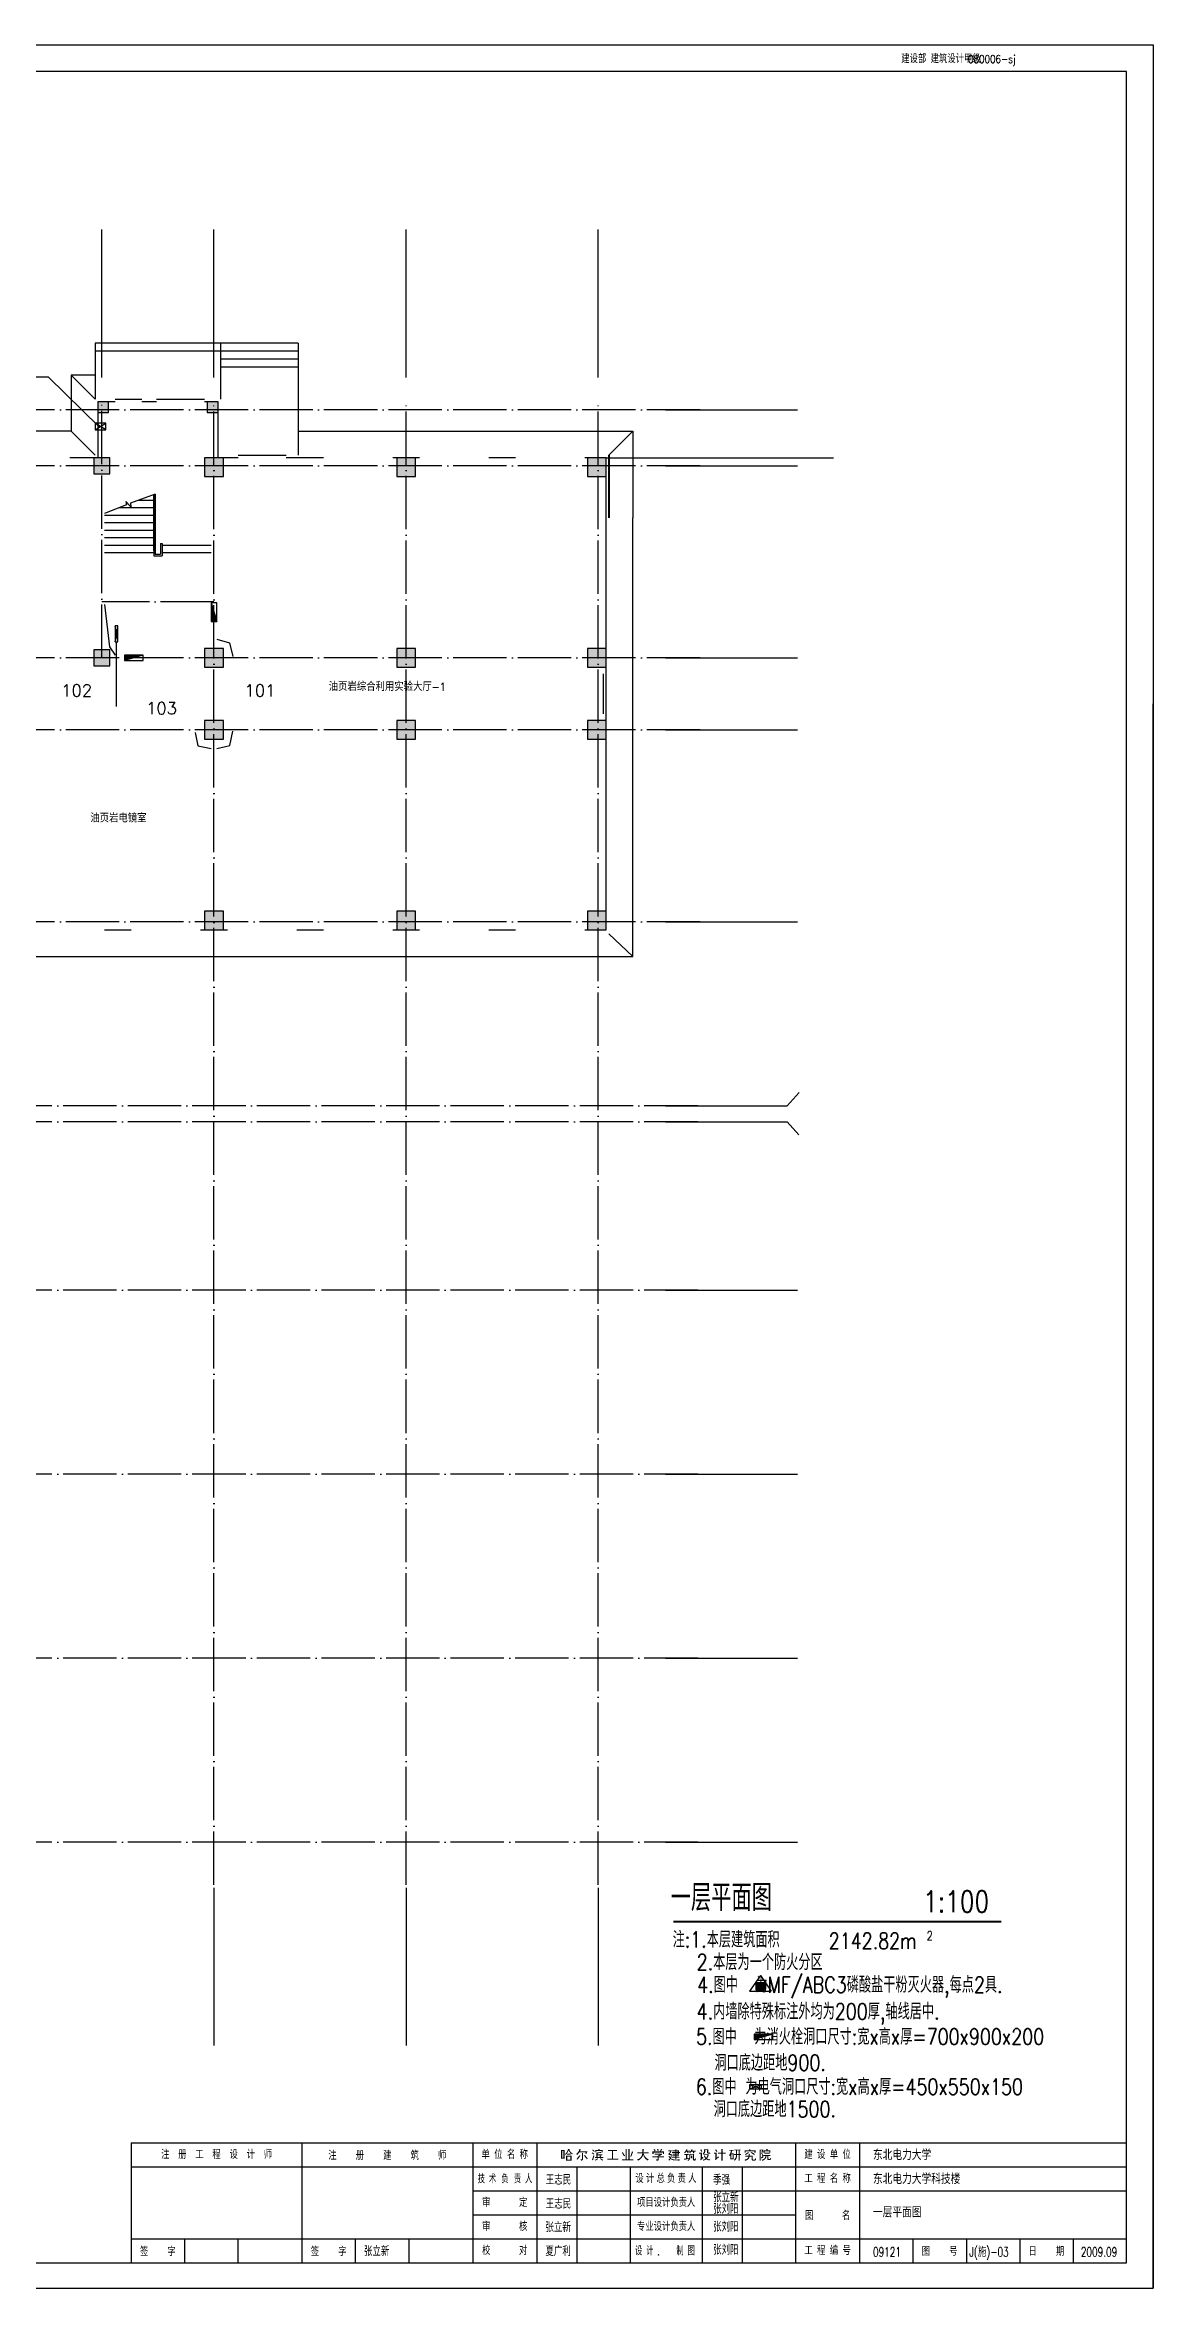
# Model space of a CAD drawing. Extents: x 356363 to 889308, y -1213508 to 149044.
# Drawn here: x 475907 to 517441, y -41876 to 42224 of the extents above; entities that cross this region are included whole.
import ezdxf
from ezdxf.enums import TextEntityAlignment as Align

# ---------------------------------------------------------------- set-up
doc = ezdxf.new("R2010")
doc.units = 0
doc.header["$LTSCALE"] = 1000
doc.header["$MEASUREMENT"] = 0
doc.linetypes.add('DOTE', pattern=[2.42, 2, -0.2, 0.02, -0.2])
doc.layers.get('0').update_dxf_attribs({"linetype": 'CONTINUOUS'})
for name, color, linetype in [('AXIS', 3, 'CONTINUOUS'), ('COLUMN', 7, 'CONTINUOUS'), ('DOTE', 1, 'CONTINUOUS'), ('EQUIP_消防', 7, 'CONTINUOUS'), ('PUB_TEXT', 7, 'CONTINUOUS'), ('STAIR', 2, 'CONTINUOUS'), ('WINDOW', 2, 'CONTINUOUS'), ('保温', 2, 'CONTINUOUS'), ('填充', 9, 'CONTINUOUS'), ('文字', 7, 'CONTINUOUS'), ('柱子', 7, 'CONTINUOUS'), ('洞口', 6, 'CONTINUOUS'), ('灭火器', 3, 'CONTINUOUS'), ('电洞', 32, 'CONTINUOUS')]:
    doc.layers.add(name, color=color, linetype=linetype)
doc.layers.add('WALL', color=4, linetype='CONTINUOUS', lineweight=40)
doc.styles.add('HZ', font='romans.shx', dxfattribs={"bigfont": 'z.shx'})
doc.styles.get("Standard").update_dxf_attribs({"font": 'romans.shx', "height": 450, "bigfont": 'z.shx'})
doc.styles.add('Z', font='romans', dxfattribs={"width": 0.8, "bigfont": 'z'})

# ---------------------------------------------------------------- blocks, each defined once
blk = doc.blocks.new('tk0')
at = {"color": 243}
for p, q in [((0, 84100), (118900, 84100)), ((118900, 84100), (118900, 0)), ((118900, 0), (118900, 59400)), ((118900, 0), (118900, 42000)), ((118900, 0), (118900, 42000)), ((87000, 5450), (87000, 950)), ((93400, 3650), (117900, 3650)), ((93400, 2750), (105500, 2750)), ((80600, 1850), (117900, 1850)), ((82600, 1850), (82600, 950)), ((84600, 1850), (84600, 950)), ((89000, 1850), (89000, 950)), ((91000, 1850), (91000, 950)), ((109900, 1850), (109900, 950)), ((111900, 1850), (111900, 950)), ((113900, 1850), (113900, 950)), ((115900, 1850), (115900, 950)), ((0, 0), (118900, 0)), ((34800, 0), (118900, 0)), ((44600, 0), (118900, 0)), ((59500, 0), (118900, 0))]:
    blk.add_line(p, q, dxfattribs=at)
at = {"color": 244}
for p, q in [((117900, 83100), (2500, 83100)), ((117900, 950), (117900, 83100)), ((117900, 950), (117900, 58400)), ((117900, 950), (117900, 40998)), ((117900, 950), (117900, 40998)), ((2500, 950), (117900, 950)), ((37300, 950), (117900, 950)), ((47100, 950), (117900, 950)), ((62000, 950), (117900, 950))]:
    blk.add_line(p, q, dxfattribs=at)
at = {"color": 247}
for p, q in [((80600, 5450), (117900, 5450)), ((80600, 5450), (80600, 950)), ((93400, 5450), (93400, 950)), ((80600, 4550), (117900, 4550))]:
    blk.add_line(p, q, dxfattribs=at)
at = {"color": 242}
for p, q in [((95800, 5450), (95800, 950)), ((97014, 5196), (96996, 5163)), ((105500, 5450), (105500, 950)), ((107900, 5450), (107900, 950)), ((97300, 4550), (97300, 950)), ((99300, 4550), (99300, 950)), ((102000, 4550), (102000, 950)), ((103500, 4550), (103500, 950))]:
    blk.add_line(p, q, dxfattribs=at)
for points in [[(96710, 5175), (96754, 5175), (96710, 4855), (96754, 4855)], [(96754, 5175), (96797, 5175), (96754, 5137), (96797, 5137)], [(96797, 5175), (96842, 5175), (96797, 4855), (96842, 4855)], [(96901, 5067), (96930, 5046), (96849, 5018), (96886, 4999)], [(96940, 5124), (96968, 5103), (96901, 5067), (96930, 5046)], [(96974, 5219), (96996, 5163), (96940, 5124), (96968, 5103)], [(96974, 5219), (97025, 5210), (96996, 5163), (97014, 5196)], [(96996, 5163), (97014, 5196), (97019, 5119), (97048, 5139)], [(97048, 5139), (97070, 5111), (97019, 5119), (97042, 5085)], [(97042, 5085), (97070, 5111), (97065, 5059), (97093, 5088)], [(97065, 5059), (97093, 5088), (97097, 5029), (97122, 5063)], [(97097, 5029), (97122, 5063), (97124, 5009), (97146, 5045)], [(97320, 5065), (97354, 5033), (97275, 5026), (97317, 4992)], [(97347, 5096), (97390, 5085), (97320, 5065), (97354, 5033)], [(97406, 5219), (97396, 5095), (97347, 5096), (97390, 5085)], [(97406, 5219), (97456, 5196), (97396, 5095), (97414, 5131)], [(97414, 5131), (97652, 5131), (97396, 5095), (97638, 5095)], [(97493, 5064), (97538, 5064), (97493, 4856), (97538, 4856)], [(97652, 5131), (97702, 5131), (97616, 5042), (97658, 5033)], [(97856, 5060), (97877, 5089), (97901, 5035), (97932, 5057)], [(97875, 5173), (97901, 5197), (97949, 5112), (97981, 5136)], [(97901, 5035), (97932, 5057), (97943, 4998), (97962, 5039)], [(97990, 5175), (98032, 5175), (97990, 5087), (98032, 5087)], [(98032, 5175), (98231, 5175), (98032, 5140), (98231, 5140)], [(98123, 5090), (98131, 5062), (98032, 5082), (98077, 5056)], [(98032, 5082), (98077, 5056), (98032, 4915), (98077, 4915)], [(98100, 5208), (98143, 5218), (98121, 5175), (98162, 5175)], [(98204, 5109), (98227, 5072), (98123, 5090), (98131, 5062)], [(98231, 5175), (98276, 5175), (98231, 5087), (98276, 5087)], [(98469, 5175), (98810, 5175), (98469, 5138), (98810, 5138)], [(98618, 5142), (98663, 5142), (98618, 4843), (98663, 4843)], [(98989, 5079), (99023, 5102), (99072, 4939), (99109, 4960)], [(99130, 5220), (99175, 5220), (99130, 4829), (99175, 4829)], [(99236, 5216), (99288, 5213), (99236, 5195), (99281, 5191)], [(99236, 5195), (99281, 5191), (99236, 4794), (99281, 4794)], [(99367, 5127), (99412, 5111), (99343, 5037), (99378, 5026)], [(99571, 5087), (99989, 5087), (99571, 5050), (99989, 5050)], [(99754, 5050), (99798, 5050), (99749, 5013), (99791, 5006)], [(99754, 5219), (99821, 5214), (99754, 5196), (99805, 5197)], [(99754, 5196), (99805, 5197), (99754, 5087), (99799, 5087)], [(99798, 5050), (99808, 5050), (99787, 4992), (99821, 5003)], [(100135, 5124), (100177, 5124), (100135, 5030), (100177, 5030)], [(100176, 5196), (100217, 5219), (100221, 5132), (100259, 5153)], [(100177, 5124), (100529, 5124), (100177, 5083), (100529, 5083)], [(100302, 5214), (100352, 5219), (100320, 5182), (100363, 5188)], [(100320, 5182), (100363, 5188), (100330, 5146), (100376, 5153)], [(100447, 5199), (100486, 5183), (100416, 5124), (100452, 5124)], [(100455, 5219), (100511, 5200), (100447, 5199), (100486, 5183)], [(100529, 5124), (100569, 5124), (100529, 5033), (100569, 5033)], [(100781, 5079), (100813, 5070), (100732, 5030), (100758, 4993)], [(100733, 5162), (100825, 5162), (100733, 5125), (100810, 5125)], [(100825, 5162), (100861, 5162), (100781, 5079), (100813, 5070)], [(100865, 5099), (100990, 5099), (100865, 5070), (100990, 5070)], [(100882, 5161), (100990, 5161), (100882, 5130), (100990, 5130)], [(100990, 5206), (101027, 5206), (100990, 4826), (101027, 4826)], [(101027, 5161), (101084, 5161), (101027, 5130), (101084, 5130)], [(101027, 5099), (101084, 5099), (101027, 5070), (101084, 5070)], [(101084, 5161), (101128, 5161), (101084, 5008), (101128, 5008)], [(101128, 5099), (101165, 5099), (101128, 5070), (101165, 5070)], [(101377, 5146), (101411, 5122), (101319, 5078), (101356, 5058)], [(101411, 5209), (101454, 5194), (101377, 5146), (101411, 5122)], [(101434, 5159), (101542, 5159), (101411, 5122), (101542, 5122)], [(101431, 5122), (101468, 5122), (101453, 5053), (101497, 5064)], [(101568, 5144), (101603, 5122), (101511, 5078), (101548, 5058)], [(101603, 5209), (101646, 5194), (101568, 5144), (101603, 5122)], [(101626, 5159), (101758, 5159), (101603, 5122), (101758, 5122)], [(101645, 5122), (101682, 5122), (101667, 5053), (101710, 5064)], [(101882, 5081), (101947, 5081), (101882, 5043), (101947, 5043)], [(101924, 5184), (101968, 5200), (101966, 5108), (102009, 5128)], [(101947, 5081), (101991, 5081), (101947, 4848), (101991, 4891)], [(102052, 5078), (102095, 5060), (102017, 5047), (102061, 5025)], [(102073, 5128), (102114, 5108), (102052, 5078), (102095, 5060)], [(102074, 5140), (102117, 5131), (102073, 5128), (102114, 5108)], [(102074, 5208), (102117, 5208), (102074, 5140), (102117, 5132)], [(102117, 5208), (102183, 5208), (102117, 5173), (102183, 5173)], [(102183, 5208), (102227, 5208), (102183, 5085), (102227, 5088)], [(102183, 5085), (102227, 5088), (102190, 5062), (102233, 5080)], [(102190, 5062), (102233, 5080), (102207, 5046), (102251, 5079)], [(102207, 5046), (102251, 5079), (102241, 5041), (102262, 5079)], [(102241, 5041), (102262, 5079), (102294, 5044), (102271, 5079)], [(102294, 5044), (102271, 5079), (102314, 5057), (102280, 5093)], [(102446, 5079), (102498, 5079), (102446, 5042), (102498, 5042)], [(102480, 5184), (102521, 5199), (102538, 5108), (102577, 5127)], [(102498, 5079), (102542, 5079), (102498, 4842), (102542, 4883)], [(102592, 5078), (102720, 5078), (102592, 5042), (102720, 5042)], [(102720, 5217), (102774, 5210), (102720, 5196), (102764, 5191)], [(102720, 5196), (102764, 5191), (102720, 4777), (102764, 4777)], [(102764, 5078), (102886, 5078), (102764, 5042), (102886, 5042)], [(103017, 5182), (103078, 5182), (103017, 5151), (103076, 5151)], [(103052, 5060), (103084, 5032), (103031, 5021), (103053, 4978)], [(103067, 5102), (103105, 5086), (103052, 5060), (103084, 5032)], [(103074, 5136), (103115, 5128), (103067, 5102), (103105, 5086)], [(103078, 5182), (103120, 5182), (103074, 5136), (103115, 5128)], [(103084, 5032), (103095, 5057), (103095, 5022)], [(103095, 5057), (103141, 5057), (103095, 5022), (103141, 5022)], [(103120, 5182), (103186, 5182), (103118, 5151), (103186, 5151)], [(103141, 5057), (103186, 5057), (103141, 4834), (103186, 4834)], [(103202, 5197), (103267, 5197), (103202, 5166), (103267, 5166)], [(103267, 5197), (103310, 5197), (103267, 4974), (103310, 4972)], [(103310, 5197), (103363, 5197), (103310, 5166), (103363, 5166)], [(103363, 5197), (103406, 5197), (103363, 4782), (103406, 4782)], [(103406, 5197), (103447, 5197), (103406, 5166), (103447, 5166)], [(103589, 5164), (103632, 5164), (103589, 5081), (103632, 5081)], [(103632, 5164), (103956, 5164), (103632, 5129), (103956, 5129)], [(103682, 5070), (103714, 5048), (103639, 5042), (103669, 5019)], [(103715, 5098), (103756, 5075), (103682, 5070), (103714, 5048)], [(103753, 5200), (103797, 5209), (103767, 5164), (103815, 5164)], [(103820, 5071), (103848, 5098), (103841, 5061), (103879, 5085)], [(103841, 5061), (103879, 5085), (103876, 5041), (103912, 5068)], [(103876, 5041), (103912, 5068), (103911, 5019), (103941, 5049)], [(103911, 5019), (103941, 5049), (103948, 4991), (103976, 5020)], [(103956, 5164), (103999, 5164), (103956, 5081), (103999, 5081)], [(104156, 5197), (104194, 5197), (104156, 4777), (104194, 4777)], [(104194, 5197), (104246, 5197), (104194, 5169), (104241, 5169)], [(104246, 5197), (104292, 5197), (104218, 5040), (104247, 5040)], [(104295, 5164), (104342, 5164), (104295, 5085), (104342, 5085)], [(104328, 5075), (104533, 5075), (104328, 5041), (104533, 5040)], [(104342, 5164), (104514, 5164), (104342, 5129), (104514, 5129)], [(104396, 5212), (104451, 5217), (104405, 5202), (104451, 5208)], [(104405, 5202), (104451, 5208), (104414, 5164), (104452, 5164)], [(104514, 5164), (104555, 5164), (104514, 5085), (104555, 5085)], [(96754, 4897), (96797, 4897), (96754, 4855), (96797, 4855)], [(96896, 4962), (96940, 4962), (96896, 4779), (96940, 4779)], [(96933, 5042), (97076, 5042), (96933, 5007), (97076, 5007)], [(96940, 4962), (97061, 4962), (96940, 4924), (97061, 4924)], [(96940, 4815), (97061, 4815), (96940, 4779), (97061, 4779)], [(97061, 4962), (97106, 4962), (97061, 4779), (97106, 4779)], [(97340, 4901), (97380, 4884), (97285, 4838), (97334, 4819)], [(97391, 4981), (97436, 4963), (97340, 4901), (97380, 4884)], [(97443, 4823), (97473, 4825), (97481, 4780), (97499, 4787)], [(97443, 4823), (97469, 4794), (97453, 4809), (97458, 4794)], [(97458, 4794), (97469, 4794), (97456, 4778), (97481, 4780)], [(97489, 4839), (97530, 4820), (97473, 4825), (97499, 4787)], [(97493, 4856), (97538, 4856), (97489, 4839), (97530, 4820)], [(97574, 4960), (97599, 4992), (97677, 4834), (97714, 4868)], [(97901, 4896), (97936, 4884), (97869, 4812), (97910, 4789)], [(97925, 4986), (97962, 4965), (97901, 4896), (97936, 4884)], [(97973, 4812), (98011, 4826), (97987, 4797), (98027, 4797)], [(97977, 4915), (98294, 4915), (97977, 4879), (98294, 4879)], [(97987, 4797), (98027, 4797), (97994, 4778)], [(98046, 4847), (98058, 4815), (98011, 4826), (98027, 4797)], [(98077, 4873), (98105, 4841), (98046, 4847), (98058, 4815)], [(98077, 5019), (98252, 5019), (98077, 4984), (98252, 4984)], [(98164, 4984), (98201, 4984), (98163, 4915), (98202, 4915)], [(98164, 4847), (98189, 4871), (98216, 4816), (98238, 4841)], [(98216, 4816), (98238, 4841), (98263, 4778), (98287, 4810)], [(98440, 4848), (98856, 4848), (98440, 4812), (98856, 4812)], [(98998, 4831), (99416, 4831), (98998, 4795), (99416, 4795)], [(99343, 5037), (99378, 5026), (99308, 4936), (99341, 4924)], [(99624, 4847), (99655, 4810), (99557, 4823), (99595, 4779)], [(99679, 4888), (99708, 4854), (99624, 4847), (99655, 4810)], [(99717, 4934), (99746, 4902), (99679, 4888), (99708, 4854)], [(99738, 4977), (99774, 4953), (99717, 4934), (99746, 4902)], [(99749, 5013), (99791, 5006), (99738, 4977), (99774, 4953)], [(99787, 4992), (99821, 5003), (99818, 4922), (99842, 4958)], [(99818, 4922), (99842, 4958), (99847, 4878), (99867, 4922)], [(99847, 4878), (99867, 4922), (99879, 4843), (99902, 4884)], [(99879, 4843), (99902, 4884), (99914, 4813), (99944, 4852)], [(99914, 4813), (99944, 4852), (99956, 4785), (99996, 4826)], [(100132, 4940), (100331, 4940), (100132, 4900), (100331, 4900)], [(100220, 5043), (100491, 5043), (100220, 5004), (100495, 5004)], [(100268, 4823), (100312, 4823), (100281, 4805), (100323, 4807)], [(100281, 4805), (100323, 4807), (100287, 4778), (100340, 4783)], [(100330, 4835), (100365, 4796), (100312, 4823), (100340, 4783)], [(100331, 4839), (100374, 4839), (100330, 4837), (100373, 4813)], [(100330, 4837), (100373, 4813), (100330, 4835), (100365, 4796)], [(100402, 5004), (100495, 5004), (100331, 4958), (100374, 4948)], [(100331, 4958), (100374, 4948), (100331, 4839), (100374, 4839)], [(100374, 4940), (100572, 4940), (100374, 4900), (100572, 4900)], [(100779, 4854), (100810, 4832), (100725, 4810), (100762, 4776)], [(100737, 4949), (100769, 4967), (100762, 4901), (100783, 4928)], [(100784, 5030), (100860, 5030), (100758, 4993), (100861, 4993)], [(100762, 4901), (100783, 4928), (100789, 4867), (100805, 4893)], [(100814, 4913), (100839, 4886), (100779, 4854), (100810, 4832)], [(100824, 4956), (100856, 4944), (100814, 4913), (100839, 4886)], [(100816, 4842), (100829, 4868), (100846, 4822), (100864, 4845)], [(100826, 4993), (100861, 4993), (100824, 4956), (100856, 4944)], [(100846, 4822), (100864, 4845), (100907, 4795), (100909, 4830)], [(100865, 4907), (100990, 4907), (100865, 4877), (100990, 4877)], [(100881, 4976), (100990, 4976), (100881, 4941), (100990, 4941)], [(100893, 5040), (100990, 5040), (100893, 5008), (100990, 5008)], [(100907, 4795), (100909, 4830), (100990, 4786), (100976, 4819)], [(100990, 4786), (100976, 4819), (101070, 4786), (101060, 4820)], [(101027, 5040), (101084, 5040), (101027, 5008), (101084, 5008)], [(101027, 4976), (101129, 4976), (101027, 4941), (101129, 4941)], [(101027, 4907), (101144, 4907), (101027, 4877), (101144, 4877)], [(101070, 4786), (101060, 4820), (101149, 4784), (101165, 4835)], [(101320, 4858), (101397, 4861), (101320, 4812), (101413, 4830)], [(101331, 5027), (101397, 5027), (101331, 4990), (101397, 4990)], [(101397, 5027), (101440, 5027), (101397, 4861), (101440, 4867)], [(101397, 4861), (101490, 4879), (101413, 4830), (101489, 4844)], [(101440, 5027), (101495, 5027), (101440, 4990), (101495, 4990)], [(101442, 4796), (101466, 4810), (101462, 4787), (101479, 4800)], [(101462, 4787), (101479, 4800), (101480, 4770), (101499, 4784)], [(101494, 4840), (101527, 4816), (101466, 4810), (101499, 4784)], [(101510, 4872), (101547, 4852), (101494, 4840), (101527, 4816)], [(101516, 4906), (101560, 4907), (101510, 4872), (101547, 4852)], [(101516, 5035), (101560, 5035), (101516, 4906), (101560, 4905)], [(101560, 5035), (101657, 5035), (101560, 4999), (101655, 4999)], [(101583, 4961), (101627, 4964), (101588, 4868), (101632, 4872)], [(101657, 5035), (101699, 5035), (101649, 4833), (101696, 4833)], [(101649, 4833), (101696, 4833), (101652, 4813), (101697, 4831)], [(101697, 4831), (101700, 4829), (101652, 4813), (101663, 4797)], [(101700, 4829), (101704, 4826), (101663, 4797), (101678, 4785)], [(101704, 4826), (101707, 4826), (101678, 4785), (101695, 4780)], [(101707, 4826), (101709, 4825), (101695, 4780), (101717, 4780)], [(101709, 4825), (101715, 4826), (101717, 4780), (101739, 4787)], [(101715, 4826), (101722, 4833), (101739, 4787), (101751, 4799)], [(101722, 4833), (101724, 4846), (101751, 4799), (101757, 4812)], [(101724, 4846), (101728, 4858), (101736, 4833), (101757, 4812)], [(101725, 4871), (101738, 4864), (101727, 4859), (101744, 4833)], [(101736, 4833), (101757, 4812), (101762, 4833), (101768, 4857)], [(101738, 4864), (101768, 4857), (101744, 4833), (101762, 4833)], [(101924, 4825), (102019, 4919), (101946, 4787), (102049, 4884)], [(102057, 4822), (102065, 4783), (102013, 4814), (102050, 4778)], [(102045, 5015), (102193, 5015), (102045, 4988), (102193, 4988)], [(102089, 4835), (102124, 4811), (102057, 4822), (102065, 4783)], [(102059, 4958), (102100, 4974), (102086, 4902), (102120, 4928)], [(102086, 4902), (102120, 4928), (102123, 4858), (102152, 4887)], [(102123, 4858), (102154, 4832), (102089, 4835), (102124, 4811)], [(102152, 4887), (102183, 4861), (102123, 4858), (102154, 4832)], [(102182, 4940), (102221, 4921), (102152, 4887), (102183, 4861)], [(102154, 4832), (102183, 4861), (102200, 4806), (102211, 4844)], [(102191, 4976), (102240, 4975), (102182, 4940), (102221, 4921)], [(102193, 5015), (102245, 5015), (102191, 4976), (102240, 4975)], [(102200, 4806), (102211, 4844), (102244, 4792), (102252, 4830)], [(102244, 4792), (102252, 4830), (102276, 4786), (102310, 4824)], [(102483, 4828), (102603, 4939), (102501, 4797), (102628, 4910)], [(103031, 5021), (103053, 4978), (103010, 4992), (103027, 4944)], [(103053, 4978), (103059, 4987), (103053, 4935), (103095, 4944)], [(103053, 4935), (103095, 4944), (103095, 4916)], [(103053, 4935), (103095, 4916), (103053, 4834), (103095, 4834)], [(103084, 5032), (103095, 5022), (103059, 4987), (103095, 4944)], [(103095, 4869), (103141, 4869), (103095, 4834), (103141, 4834)], [(103179, 4804), (103196, 4818), (103203, 4795), (103213, 4803)], [(103194, 5033), (103267, 5033), (103194, 4997), (103267, 4997)], [(103216, 4838), (103254, 4810), (103196, 4818), (103233, 4786)], [(103203, 4795), (103213, 4803), (103224, 4777), (103233, 4786)], [(103236, 4866), (103276, 4845), (103216, 4838), (103254, 4810)], [(103253, 4900), (103294, 4882), (103236, 4866), (103276, 4845)], [(103264, 4938), (103305, 4924), (103253, 4900), (103294, 4882)], [(103267, 4974), (103310, 4972), (103264, 4938), (103305, 4924)], [(103310, 5033), (103363, 5033), (103310, 4997), (103363, 4997)], [(103406, 5033), (103450, 5033), (103406, 4997), (103450, 4997)], [(103635, 4826), (103654, 4787), (103581, 4820), (103609, 4777)], [(103639, 5042), (103669, 5019), (103594, 5020), (103630, 4994)], [(103619, 4971), (103850, 4971), (103619, 4934), (103850, 4934)], [(103667, 4840), (103696, 4807), (103635, 4826), (103654, 4787)], [(103691, 4858), (103727, 4833), (103667, 4840), (103696, 4807)], [(103711, 4882), (103751, 4863), (103691, 4858), (103727, 4833)], [(103727, 4911), (103769, 4899), (103711, 4882), (103751, 4863)], [(103734, 4934), (103778, 4934), (103727, 4911), (103769, 4899)], [(103738, 5040), (103795, 5031), (103738, 5023), (103781, 5012)], [(103738, 5023), (103781, 5012), (103738, 4971), (103781, 4971)], [(103850, 4971), (103895, 4971), (103850, 4825), (103895, 4838)], [(103850, 4825), (103895, 4838), (103854, 4811), (103897, 4833)], [(103854, 4811), (103897, 4833), (103858, 4802), (103900, 4828)], [(103858, 4802), (103900, 4828), (103867, 4793), (103909, 4822)], [(103867, 4793), (103909, 4822), (103880, 4786), (103925, 4820)], [(103925, 4820), (103931, 4820), (103880, 4786), (103894, 4784)], [(103931, 4820), (103945, 4820), (103894, 4784), (103977, 4784)], [(103945, 4820), (103949, 4820), (103977, 4784), (103984, 4785)], [(103949, 4820), (103963, 4822), (103984, 4785), (103990, 4787)], [(103963, 4822), (103971, 4829), (103990, 4787), (103996, 4790)], [(103971, 4829), (103975, 4838), (103996, 4790), (104008, 4800)], [(103975, 4838), (103976, 4859), (104008, 4800), (104011, 4805)], [(103976, 4875), (104004, 4858), (103976, 4867), (104018, 4828)], [(103976, 4859), (103976, 4867), (104011, 4805), (104018, 4828)], [(104004, 4858), (104025, 4855), (104018, 4828)], [(104199, 4911), (104228, 4911), (104227, 4865), (104265, 4880)], [(104218, 5040), (104247, 5040), (104235, 5016), (104261, 5026)], [(104227, 4820), (104264, 4823), (104243, 4798), (104265, 4805)], [(104240, 4918), (104287, 4910), (104228, 4911), (104265, 4880)], [(104235, 5016), (104261, 5026), (104245, 4994), (104270, 5015)], [(104247, 4925), (104288, 4913), (104240, 4918), (104287, 4910)], [(104243, 4798), (104265, 4805), (104245, 4776), (104268, 4781)], [(104245, 4994), (104270, 5015), (104250, 4977), (104286, 4978)], [(104253, 4945), (104288, 4961), (104247, 4925), (104288, 4913)], [(104250, 4977), (104286, 4978), (104253, 4945), (104288, 4961)], [(104294, 4834), (104307, 4795), (104264, 4823), (104268, 4781)], [(104323, 4854), (104351, 4825), (104294, 4834), (104307, 4795)], [(104295, 4997), (104560, 4997), (104295, 4959), (104560, 4959)], [(104347, 4882), (104380, 4859), (104323, 4854), (104351, 4825)], [(104360, 4910), (104398, 4891), (104347, 4882), (104380, 4859)], [(104367, 4935), (104409, 4929), (104360, 4910), (104398, 4891)], [(104368, 4959), (104413, 4957), (104367, 4935), (104409, 4929)], [(104442, 4959), (104485, 4959), (104443, 4840), (104485, 4858)], [(104443, 4840), (104485, 4858), (104445, 4828), (104487, 4850)], [(104445, 4828), (104487, 4850), (104452, 4815), (104490, 4844)], [(104452, 4815), (104490, 4844), (104464, 4805), (104495, 4839)], [(104464, 4805), (104495, 4839), (104487, 4799), (104502, 4836)], [(104487, 4799), (104502, 4836), (104538, 4799), (104520, 4835)], [(104538, 4799), (104520, 4835), (104542, 4800), (104528, 4837)], [(104542, 4800), (104528, 4837), (104553, 4804), (104533, 4841)], [(104553, 4804), (104533, 4841), (104558, 4808), (104539, 4849)], [(104558, 4808), (104539, 4849), (104568, 4818), (104542, 4857)], [(104568, 4818), (104542, 4857), (104573, 4827), (104548, 4872)], [(104573, 4827), (104548, 4872), (104581, 4844), (104551, 4880)], [(104553, 4885), (104569, 4870), (104551, 4880), (104565, 4863)], [(104569, 4870), (104591, 4865), (104565, 4863), (104581, 4844)]]:
    blk.add_solid(points, dxfattribs=at)
at = {"color": 242, "linetype": 'Continuous', "style": 'Z', "width": 0.8}
for s in ['建设部 建筑设计甲级', '              080006-sj']:
    blk.add_text(s, height=300, dxfattribs=at).set_placement((109462, 83420))
at = {"color": 242, "style": 'HZ', "width": 0.8}
for s, p in [('注  册  工  程  设  计  师', (83800, 5000)), ('单 位 名 称', (94600, 5000)), ('建 设 单 位', (106700, 5000)), ('工 程 名 称', (106700, 4100)), ('审      定', (94600, 3200)), ('项目设计负责人', (100650, 3200)), ('审      核', (94600, 2300)), ('专业设计负责人', (100650, 2300)), ('校      对', (94600, 1400)), ('工 程 编 号', (106700, 1400))]:
    blk.add_text(s, height=300, dxfattribs=at).set_placement(p, align=Align.MIDDLE_CENTER)
for s, p in [('注    册    建    筑    师', (90200, 5000)), ('图      名', (106700, 2750)), ('签    字', (81600, 1400)), ('签    字', (88000, 1400)), ('图    号', (110900, 1400)), ('日    期', (114900, 1400))]:
    blk.add_text(s, height=300, dxfattribs=at).set_placement(p, align=Align.MIDDLE)
at = {"color": 242, "style": 'HZ'}
for s, width, p in [('技', 0.7, (93586, 3936)), ('术', 0.7, (94005, 3936)), ('负', 0.7, (94474, 3936)), ('责', 0.7, (94943, 3936)), ('人', 0.7, (95362, 3936)), ('设', 0.8, (99494, 3950)), ('计', 0.8, (99890, 3950)), ('总', 0.8, (100286, 3950)), ('负', 0.8, (100682, 3950)), ('责', 0.8, (101078, 3950)), ('人', 0.8, (101474, 3950)), ('设 计 .', 0.7, (99484, 1236)), ('制 图', 0.7, (101033, 1236))]:
    blk.add_text(s, height=300, dxfattribs=dict(at, width=width)).set_placement(p)
blk = doc.blocks.new('hhhjjj')
at = {"layer": '洞口'}
for p, q in [((0, 0), (400, 250)), ((400, 0), (0, 250))]:
    blk.add_line(p, q, dxfattribs=at)
blk.add_lwpolyline([(0, 0), (400, 0), (400, 250), (0, 250)], close=True, dxfattribs=at)
blk = doc.blocks.new('$TwtSys$00000434')
for p, q in [((-0.5, 0.5), (-0.5, -0.5)), ((-0.5, -0.5), (0.5, 0.5)), ((0.5, 0.5), (-0.5, 0.5)), ((0.5, -0.5), (0.5, 0.5)), ((-0.5, -0.5), (0.5, -0.5))]:
    blk.add_line(p, q)
blk.add_solid([(0.5, -0.5), (0.5, 0.5), (-0.5, -0.5)])
blk = doc.blocks.new('灭火器')
at = {"layer": '灭火器'}
h = blk.add_hatch(dxfattribs=at)
h.set_pattern_fill('ANSI31', color=256, scale=100, style=0)
h.set_pattern_definition([(45, (-132002.346, 14406.528), (-8.8388348, 8.8388348), [])])
h.paths.add_polyline_path([(-93, -165), (94, -165), (94, -334), (-93, -334)])
for p, q in [((0, 0), (-247, -358)), ((0, 0), (247, -358)), ((-247, -358), (247, -358))]:
    blk.add_line(p, q, dxfattribs=at)
blk.add_lwpolyline([(-93, -165), (94, -165), (94, -334), (-93, -334)], close=True, dxfattribs=at)
blk = doc.blocks.new('dfsfsfhh')
at = {"layer": '电洞'}
for p, q in [((-225, 0), (225, 150)), ((225, 0), (-225, 150))]:
    blk.add_line(p, q, dxfattribs=at)
blk.add_lwpolyline([(-225, 0), (225, 0), (225, 150), (-225, 150)], close=True, dxfattribs=at)

msp = doc.modelspace()

# ---------------------------------------------------------------- hatches: boundary and pattern name
at = {"layer": '填充'}
h = msp.add_hatch(color=256, dxfattribs=at)
h.paths.add_polyline_path([(439045, -18506), (439045, -18006), (438445, -18006), (438445, -18506)])
h.paths.add_polyline_path([(439145, 8944), (439145, 9744), (438345, 9744), (438345, 8944)])
h.paths.add_polyline_path([(425745, -18506), (425745, -18006), (425245, -18006), (425245, -18506)])
h.paths.add_polyline_path([(431495, -18506), (431495, -18006), (430995, -18006), (430995, -18506)])
h.paths.add_polyline_path([(446545, -18506), (446545, -18006), (446045, -18006), (446045, -18506)])
h.paths.add_polyline_path([(425845, -11606), (425845, -11106), (425245, -11106), (425245, -11606)])
h.paths.add_polyline_path([(431495, -11606), (431495, -11106), (430995, -11106), (430995, -11606)])
h.paths.add_polyline_path([(439045, -11606), (439045, -11106), (438445, -11106), (438445, -11606)])
h.paths.add_polyline_path([(446345, -11606), (446345, -11106), (445845, -11106), (445845, -11606)])
h.paths.add_polyline_path([(425845, -4706), (425845, -4206), (425245, -4206), (425245, -4706)])
h.paths.add_polyline_path([(431495, -4706), (431495, -4206), (430995, -4206), (430995, -4706)])
h.paths.add_polyline_path([(439045, -4706), (439045, -4206), (438445, -4206), (438445, -4706)])
h.paths.add_polyline_path([(446345, -4706), (446345, -4206), (445845, -4206), (445845, -4706)])
h.paths.add_polyline_path([(425745, 1594), (425745, 2094), (425245, 2094), (425245, 1594)])
h.paths.add_polyline_path([(431495, 1594), (431495, 2094), (430995, 2094), (430995, 1594)])
h.paths.add_polyline_path([(439045, 1594), (439045, 2094), (438545, 2094), (438545, 1594)])
h.paths.add_polyline_path([(446345, 1594), (446345, 2094), (445845, 2094), (445845, 1594)])
h.paths.add_polyline_path([(424145, 8944), (424145, 9744), (423445, 9744), (423445, 8944)])
h.paths.add_polyline_path([(424145, 16194), (424145, 16894), (423445, 16894), (423445, 16194)])
h.paths.add_polyline_path([(424145, 18894), (424145, 19594), (423445, 19594), (423445, 18894)])
h.paths.add_polyline_path([(424145, 26044), (424145, 26744), (423445, 26744), (423445, 26044)])
h.paths.add_polyline_path([(425745, 2194), (425745, 2694), (425245, 2694), (425245, 2194)])
h.paths.add_polyline_path([(431595, 2194), (431595, 2894), (430895, 2894), (430895, 2194)])
h.paths.add_polyline_path([(431645, 8944), (431645, 9744), (430845, 9744), (430845, 8944)])
h.paths.add_polyline_path([(431595, 16194), (431595, 16894), (430895, 16894), (430895, 16194)])
h.paths.add_polyline_path([(431595, 18894), (431595, 19594), (430895, 19594), (430895, 18894)])
h.paths.add_polyline_path([(431595, 26044), (431595, 26744), (430895, 26744), (430895, 26044)])
h.paths.add_polyline_path([(439095, 2194), (439095, 2894), (438395, 2894), (438395, 2194)])
h.paths.add_polyline_path([(439095, 16194), (439095, 16894), (438395, 16894), (438395, 16194)])
h.paths.add_polyline_path([(439095, 18894), (439095, 19594), (438395, 19594), (438395, 18894)])
h.paths.add_polyline_path([(439095, 26044), (439095, 26744), (438395, 26744), (438395, 26044)])
h.paths.add_polyline_path([(438995, 28444), (438995, 28844), (438595, 28844), (438595, 28444)])
h.paths.add_polyline_path([(443195, 18944), (443195, 19544), (442595, 19544), (442595, 18944)])
h.paths.add_polyline_path([(443195, 26144), (443195, 26744), (442595, 26744), (442595, 26144)])
h.paths.add_polyline_path([(443095, 28444), (443095, 28844), (442695, 28844), (442695, 28444)])
h.paths.add_polyline_path([(446345, 2194), (446345, 2694), (445845, 2694), (445845, 2194)])
h.paths.add_polyline_path([(446545, 8944), (446545, 9744), (445845, 9744), (445845, 8944)])
h.paths.add_polyline_path([(446595, 16194), (446595, 16894), (445895, 16894), (445895, 16194)])
h.paths.add_polyline_path([(446595, 18894), (446595, 19594), (445895, 19594), (445895, 18894)])
h.paths.add_polyline_path([(446595, 26044), (446595, 26744), (445895, 26744), (445895, 26044)])
h.paths.add_polyline_path([(453795, 9244), (453795, 9944), (453095, 9944), (453095, 9244)])
h.paths.add_polyline_path([(453795, 16194), (453795, 16894), (453095, 16894), (453095, 16194)])
h.paths.add_polyline_path([(453795, 18894), (453795, 19594), (453095, 19594), (453095, 18894)])
h.paths.add_polyline_path([(453795, 26044), (453795, 26744), (453095, 26744), (453095, 26044)])
h.paths.add_polyline_path([(460995, 9244), (460995, 9944), (460295, 9944), (460295, 9244)])
h.paths.add_polyline_path([(460995, 16194), (460995, 16894), (460295, 16894), (460295, 16194)])
h.paths.add_polyline_path([(460995, 18894), (460995, 19594), (460295, 19594), (460295, 18894)])
h.paths.add_polyline_path([(460995, 26044), (460995, 26744), (460295, 26744), (460295, 26044)])
h.paths.add_polyline_path([(468195, 9044), (468195, 9744), (467495, 9744), (467495, 9044)])
h.paths.add_polyline_path([(468195, 16194), (468195, 16894), (467495, 16894), (467495, 16194)])
h.paths.add_polyline_path([(468195, 18894), (468195, 19594), (467495, 19594), (467495, 18894)])
h.paths.add_polyline_path([(468195, 26044), (468195, 26744), (467495, 26744), (467495, 26044)])
h.paths.add_polyline_path([(475395, 9044), (475395, 9744), (474695, 9744), (474695, 9044)])
h.paths.add_polyline_path([(475395, 16194), (475395, 16894), (474695, 16894), (474695, 16194)])
h.paths.add_polyline_path([(475395, 18894), (475395, 19594), (474695, 19594), (474695, 18894)])
h.paths.add_polyline_path([(475395, 26044), (475395, 26744), (474695, 26744), (474695, 26044)])
h.paths.add_polyline_path([(478345, 18944), (478345, 19544), (477745, 19544), (477745, 18944)])
h.paths.add_polyline_path([(478345, 26144), (478345, 26744), (477745, 26744), (477745, 26144)])
h.paths.add_polyline_path([(478295, 28444), (478295, 28844), (477895, 28844), (477895, 28444)])
h.paths.add_polyline_path([(482595, 9044), (482595, 9744), (481895, 9744), (481895, 9044)])
h.paths.add_polyline_path([(482595, 16194), (482595, 16894), (481895, 16894), (481895, 16194)])
h.paths.add_polyline_path([(482595, 18894), (482595, 19594), (481895, 19594), (481895, 18894)])
h.paths.add_polyline_path([(482595, 26044), (482595, 26744), (481895, 26744), (481895, 26044)])
h.paths.add_polyline_path([(482395, 28444), (482395, 28844), (481995, 28844), (481995, 28444)])
h.paths.add_polyline_path([(489795, 9044), (489795, 9744), (489095, 9744), (489095, 9044)])
h.paths.add_polyline_path([(489795, 16194), (489795, 16894), (489095, 16894), (489095, 16194)])
h.paths.add_polyline_path([(489795, 18894), (489795, 19594), (489095, 19594), (489095, 18894)])
h.paths.add_polyline_path([(489795, 26044), (489795, 26744), (489095, 26744), (489095, 26044)])
h.paths.add_polyline_path([(496945, 9044), (496945, 9744), (496245, 9744), (496245, 9044)])
h.paths.add_polyline_path([(496945, 16194), (496945, 16894), (496245, 16894), (496245, 16194)])
h.paths.add_polyline_path([(496945, 18894), (496945, 19594), (496245, 19594), (496245, 18894)])
h.paths.add_polyline_path([(496945, 26044), (496945, 26744), (496245, 26744), (496245, 26044)])
h.paths.add_polyline_path([(425745, -25456), (425745, -24956), (425245, -24956), (425245, -25456)])
h.paths.add_polyline_path([(431495, -25256), (431495, -24756), (430995, -24756), (430995, -25256)])
h.paths.add_polyline_path([(438845, -25256), (438845, -24756), (438345, -24756), (438345, -25256)])
h.paths.add_polyline_path([(446545, -25456), (446545, -24956), (446045, -24956), (446045, -25456)])

# ---------------------------------------------------------------- linework, layer by layer
for p, q in [((472367, 29777), (476027, 29777)), ((477959, 27896), (476027, 29777)), ((478579, 19844), (478579, 17424)), ((482345, 19944), (482829, 19804)), ((482829, 19804), (482945, 19294)), ((481545, 16444), (481644, 15949)), ((482834, 15959), (482945, 16494)), ((481644, 15949), (482145, 15844)), ((482345, 15844), (482834, 15959))]:
    msp.add_line(p, q)
at = {"layer": 'AXIS'}
for p, q in [((478045, 29750), (478045, 35301)), ((482245, 29750), (482245, 35301)), ((489445, 29750), (489445, 35301)), ((496645, 29750), (496645, 35301)), ((499172, 28544), (504113, 28544)), ((499172, 26444), (504113, 26444)), ((499172, 19244), (504113, 19244)), ((499172, 16544), (504113, 16544)), ((499172, 9344), (504113, 9344)), ((503729, 2444), (504181, 2948)), ((499172, 2444), (503729, 2444)), ((499172, 1844), (503729, 1844)), ((503729, 1844), (504164, 1359)), ((499172, -4456), (504113, -4456)), ((499172, -11356), (504113, -11356)), ((499172, -18256), (504113, -18256)), ((499172, -25156), (504113, -25156)), ((482245, -26874), (482245, -32777)), ((489445, -26874), (489445, -32777)), ((496645, -26874), (496645, -32777))]:
    msp.add_line(p, q, dxfattribs=at)
at = {"layer": 'DOTE', "linetype": 'DOTE'}
for p, q in [((478045, 19244), (478045, 28724)), ((482245, -26757), (482245, 28724)), ((489445, -26757), (489445, 28724)), ((496645, -26757), (496645, 28724)), ((500467, 28544), (421392, 28544)), ((500467, 26444), (421392, 26444)), ((482245, 21344), (478045, 21344)), ((500467, 19244), (421392, 19244)), ((500467, 16544), (421392, 16544)), ((500467, 9344), (421392, 9344)), ((500372, 2444), (421392, 2444)), ((500372, 1844), (421392, 1844)), ((500372, -4456), (421392, -4456)), ((500372, -11356), (421392, -11356)), ((500372, -18256), (421392, -18256)), ((500372, -25156), (421392, -25156))]:
    msp.add_line(p, q, dxfattribs=at)
at = {"layer": 'DOTE'}
msp.add_line((496945, 26744), (505468, 26744), dxfattribs=at)
at = {"layer": 'STAIR'}
for p, q in [((482645, 31044), (477795, 31044)), ((477795, 31044), (477795, 28944)), ((482645, 30744), (477795, 30744)), ((482495, 28944), (482495, 31044)), ((485395, 30444), (482495, 30444)), ((485395, 31044), (482645, 31044)), ((485395, 30744), (482645, 30744)), ((485395, 31044), (485395, 26844)), ((477795, 29844), (476895, 29844)), ((476895, 29844), (476895, 27744)), ((477795, 28944), (476895, 29844)), ((485395, 30144), (482495, 30144)), ((478545, 28944), (479545, 28944)), ((480095, 28944), (481895, 28944)), ((476895, 27744), (475045, 27744)), ((476895, 27744), (477795, 26844)), ((485395, 27744), (497945, 27744)), ((497945, 27744), (497045, 26844)), ((497945, 27744), (497945, 24494)), ((483145, 26844), (484945, 26844)), ((480045, 25378), (479110, 25040)), ((479985, 23274), (479985, 25353)), ((480045, 23134), (480045, 25378)), ((480045, 23274), (480045, 25378)), ((480045, 25378), (480045, 23134)), ((478962, 24980), (478145, 24650)), ((478145, 24594), (479985, 24594)), ((478699, 24874), (479985, 24874)), ((479126, 24906), (478946, 25106)), ((478946, 25106), (478962, 24980)), ((479110, 25040), (479126, 24906)), ((479425, 25154), (479985, 25154)), ((497945, 8044), (497945, 24494)), ((478145, 24314), (479985, 24314)), ((478145, 24034), (479985, 24034)), ((478145, 23754), (479985, 23754)), ((478145, 23474), (479985, 23474)), ((478145, 23194), (479985, 23194)), ((479985, 23274), (479985, 23134)), ((479985, 23134), (479985, 23074)), ((479985, 23074), (480305, 23074)), ((480045, 23134), (480245, 23134)), ((480245, 23534), (480245, 23134)), ((480245, 23534), (480305, 23534)), ((480305, 23534), (480305, 23074)), ((480305, 23474), (482145, 23474)), ((480305, 23194), (482145, 23194)), ((478145, 21244), (478330, 19662)), ((478330, 19662), (478545, 19344)), ((497945, 8044), (497045, 8894)), ((464645, 8044), (497945, 8044))]:
    msp.add_line(p, q, dxfattribs=at)
at = {"layer": 'WALL'}
for p, q in [((497045, 26844), (497045, 24494)), ((499472, -28132), (511751, -28132))]:
    msp.add_line(p, q, dxfattribs=at)
at = {"layer": 'WINDOW'}
for p, q in [((496645, 17144), (496645, 18644)), ((496845, 17144), (496845, 18644)), ((496945, 17144), (496945, 18644))]:
    msp.add_line(p, q, dxfattribs=at)
at = {"layer": '保温'}
for points in [[(478545, 28844), (477895, 28844), (477895, 26927), (477895, 26744), (476845, 26744)], [(480095, 28844), (479545, 28844)], [(483145, 26744), (482395, 26744), (482395, 28844), (481895, 28844)], [(486345, 26744), (484945, 26744)], [(489945, 26744), (488945, 26744)], [(493545, 26744), (492545, 26744)], [(496945, 18644), (496945, 26744), (496145, 26744)], [(496145, 9044), (496945, 9044), (496945, 17144)], [(478145, 9044), (479145, 9044)], [(481745, 9044), (482745, 9044)], [(485345, 9044), (486345, 9044)], [(488945, 9044), (489945, 9044)], [(492545, 9044), (493545, 9044)]]:
    msp.add_lwpolyline(points, dxfattribs=at)
at = {"layer": '柱子'}
for points in [[(478295, 28444), (478295, 28844), (477895, 28844), (477895, 28444)], [(482395, 28444), (482395, 28844), (481995, 28844), (481995, 28444)], [(478345, 26144), (478345, 26744), (477745, 26744), (477745, 26144)], [(482595, 26044), (482595, 26744), (481895, 26744), (481895, 26044)], [(489795, 26044), (489795, 26744), (489095, 26744), (489095, 26044)], [(496945, 26044), (496945, 26744), (496245, 26744), (496245, 26044)], [(478345, 18944), (478345, 19544), (477745, 19544), (477745, 18944)], [(482595, 18894), (482595, 19594), (481895, 19594), (481895, 18894)], [(489795, 18894), (489795, 19594), (489095, 19594), (489095, 18894)], [(496945, 18894), (496945, 19594), (496245, 19594), (496245, 18894)], [(482595, 16194), (482595, 16894), (481895, 16894), (481895, 16194)], [(489795, 16194), (489795, 16894), (489095, 16894), (489095, 16194)], [(496945, 16194), (496945, 16894), (496245, 16894), (496245, 16194)], [(482595, 9044), (482595, 9744), (481895, 9744), (481895, 9044)], [(489795, 9044), (489795, 9744), (489095, 9744), (489095, 9044)], [(496945, 9044), (496945, 9744), (496245, 9744), (496245, 9044)]]:
    msp.add_lwpolyline(points, close=True, dxfattribs=at)
at = {"layer": '洞口'}
for p, q in [((478545, 19844), (478645, 20444)), ((478645, 19844), (478545, 20444))]:
    msp.add_line(p, q, dxfattribs=at)
msp.add_lwpolyline([(478545, 19844), (478645, 19844), (478645, 20444), (478545, 20444)], close=True, dxfattribs=at)

# ---------------------------------------------------------------- block references
at = {"layer": 'COLUMN'}
msp.add_blockref('tk0', (398541, -41876), dxfattribs=at)
at = {"layer": 'EQUIP_消防', "xscale": 700, "yscale": 200, "zscale": 700}
for p, rotation in [((482245, 20951), 269.9999999999619), ((479245, 19244), 180.0000000001453), ((502835, -32449), 180.0000000001453)]:
    msp.add_blockref('$TwtSys$00000434', p, dxfattribs=dict(at, rotation=rotation))
at = {"layer": '洞口'}
msp.add_blockref('hhhjjj', (477795, 27794), dxfattribs=at)
at = {"layer": '灭火器', "xscale": 1.649999999906868, "yscale": 1.649999999906868, "zscale": 1.65}
msp.add_blockref('灭火器', (502721, -30151), dxfattribs=at)
at = {"layer": '电洞'}
msp.add_blockref('dfsfsfhh', (502544, -34407), dxfattribs=at)

# ---------------------------------------------------------------- texts
at = {"width": 0.9}
for s, p in [('油页岩综合利用实验大厅-1', (486545, 18007)), ('油页岩电镜室', (477610, 13077))]:
    msp.add_text(s, height=300, dxfattribs=at).set_placement(p)
at = {"color": 241, "style": 'Z', "width": 0.7}
for s, height, p in [('东北电力大学', 400, (506941, -37076)), ('王志民', 350, (494675, -37995)), ('季强', 350, (500949, -37995)), ('东北电力大学科技楼', 400, (506941, -37976)), ('王志民', 350, (494675, -38895)), ('张立新', 350, (500949, -38651)), ('张立新', 350, (494664, -39773)), ('张刘阳', 350, (500949, -39085)), ('张刘阳', 350, (500949, -39755)), ('一层平面图', 400, (506941, -39226)), ('张立新', 350, (487864, -40673)), ('夏广利', 350, (494664, -40673)), ('张刘阳', 350, (500949, -40621)), ('09121', 350, (506941, -40695)), ('J(施)-03', 350, (510556, -40695)), ('2009.09', 350, (514733, -40695))]:
    msp.add_text(s, height=height, dxfattribs=at).set_placement(p)
at = {"layer": 'PUB_TEXT', "style": 'Z', "width": 0.8}
for s, height, p in [('注:1.本层建筑面积', 600, (499432, -29106)), ('2142.82m', 600, (505284, -29157)), ('2', 338, (508955, -28834)), ('2.本层为一个防火分区', 600, (500335, -29953)), ('4.图中  为MF/ABC3磷酸盐干粉灭火器,每点2具.', 600, (500354, -30800)), ('4.内墙除特殊标注外均为200厚,轴线居中.', 600, (500335, -31803)), ('5.图中  为消火栓洞口尺寸:宽x高x厚=700x900x200', 600, (500312, -32748)), ('洞口底边距地900.', 600, (501000, -33726)), ('6.图中 为电气洞口尺寸:宽x高x厚=450x550x150', 600, (500303, -34625)), ('洞口底边距地1500.', 600, (500968, -35466))]:
    msp.add_text(s, height=height, dxfattribs=at).set_placement(p)
at = {"layer": 'STAIR', "char_height": 450, "width": 1884.92, "attachment_point": 1}
for s, insert in [('{\\C1;102}', (476519, 18245)), ('{\\C1;101}', (483391, 18245)), ('{\\C1;103}', (479700, 17578))]:
    msp.add_mtext(s, dxfattribs=dict(at, insert=insert))
at = {"layer": '文字', "style": 'Z', "width": 0.8}
for s, height, p in [('一层平面图 ', 1000, (499358, -27738)), ('1:100', 800, (508826, -27780))]:
    msp.add_text(s, height=height, dxfattribs=at).set_placement(p)

doc.saveas('drawing.dxf')
